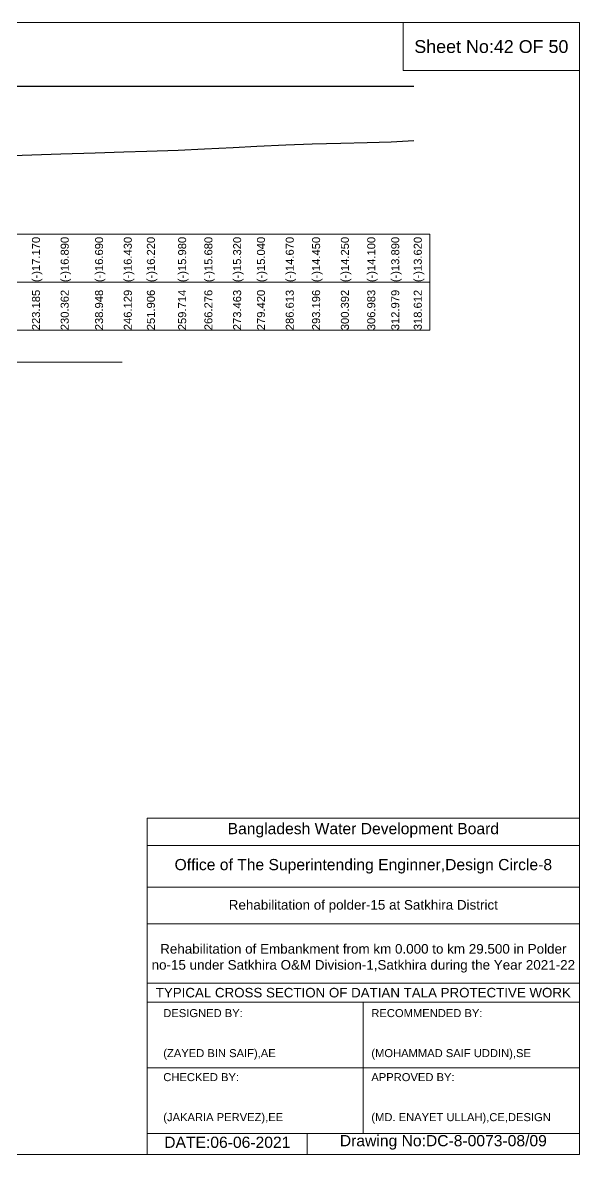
# Model space of a CAD drawing. Header units: inches. Extents: x 89000 to 845000, y -7071 to 31.
# Drawn here: x 721521 to 725000, y -7071 to 0 of the extents above; entities that cross this region are included whole.
import ezdxf

# ---------------------------------------------------------------- set-up
doc = ezdxf.new("R2010")
doc.units = ezdxf.units.IN
doc.header["$LTSCALE"] = 7
doc.header["$MEASUREMENT"] = 0
for name, color, linetype, lineweight in [('Cross section Data Border', 7, 'Continuous', 9), ('Cross Section Labels', 7, 'Continuous', 9), ('Existing_Bed_Level for Xsection', 7, 'Continuous', 25), ('Long Section Labels', 7, 'Continuous', 9)]:
    doc.layers.add(name, color=color, linetype=linetype, lineweight=lineweight)
doc.styles.get("Standard").update_dxf_attribs({"font": 'arial.ttf'})

msp = doc.modelspace()

# ---------------------------------------------------------------- linework, layer by layer
at = {"layer": 'Cross section Data Border'}
msp.add_lwpolyline([(715100, -1321.75), (724065.30658, -1321.75), (724065.30658, -1921.75), (715100, -1921.75)], close=True, dxfattribs=at)
msp.add_lwpolyline([(715100, -1621.75), (724065.30658, -1621.75)], dxfattribs=at)
at = {"layer": 'Cross Section Labels'}
for points in [[(715000, 0), (725000, 0), (725000, -7071), (715000, -7071)], [(723900, 0), (725000, 0), (725000, -300), (723900, -300)]]:
    msp.add_lwpolyline(points, close=True, dxfattribs=at)
for points in [[(717822.65329, -2121.75), (719982.65329, -2121.75), (722142.65329, -2121.75)], [(722300, -7071), (722300, -4971), (725000, -4971)], [(722300, -5141), (725000, -5141)], [(722300, -5401), (725000, -5401)], [(722300, -5631), (725000, -5631)], [(722300, -6001), (725000, -6001)], [(722300, -6121), (725000, -6121)], [(723650, -6121), (723650, -6941)], [(722300, -6531), (725000, -6531)], [(722300, -6941), (725000, -6941)], [(723300, -6941), (723300, -7071)]]:
    msp.add_lwpolyline(points, dxfattribs=at)
at = {"layer": 'Existing_Bed_Level for Xsection'}
for points in [[(716000, -396.75), (723965.30658, -396.75)], [(721400.25117, -831.5), (721579.62614, -826), (721759.05748, -819), (721973.70227, -814), (722153.22143, -807.5), (722297.64151, -802.25), (722492.86169, -796.25), (722656.9001, -788.75), (722836.58058, -779.75), (722985.49932, -772.75), (723165.31338, -763.5), (723329.90667, -758), (723509.79673, -753), (723674.57574, -749.25), (723824.4795, -744), (723965.30658, -737.25)]]:
    msp.add_lwpolyline(points, dxfattribs=at)

# ---------------------------------------------------------------- texts
at = {"layer": 'Cross Section Labels', "attachment_point": 5}
for s, insert, char_height in [('Sheet No:42 OF 50', (724450, -150), 80), ('Bangladesh Water Development Board', (723650, -5046), 70), ('Office of The Superintending Enginner,Design Circle-8', (723650, -5271), 70)]:
    msp.add_mtext(s, dxfattribs=dict(at, insert=insert, char_height=char_height))
at = {"layer": 'Cross Section Labels'}
for s, insert, char_height, width, attachment_point in [('Rehabilitation of polder-15 at Satkhira District', (723650, -5521), 60, 2800, 5), ('Rehabilitation of Embankment from km 0.000 to km 29.500 in Polder no-15 under Satkhira O&M Division-1,Satkhira during the Year 2021-22', (723650, -5846), 60, 2700, 5), ('TYPICAL CROSS SECTION OF DATIAN TALA PROTECTIVE WORK', (723650, -6061), 59.5765532, 2800, 5), ('DESIGNED BY:^J^J^J(ZAYED BIN SAIF),AE', (722400, -6321), 50, 1400, 4), ('RECOMMENDED BY:^J^J^J(MOHAMMAD SAIF UDDIN),SE', (723700, -6321), 50, 1400, 4), ('CHECKED BY:^J^J^J(JAKARIA PERVEZ),EE', (722400, -6721), 50, 1400, 4), ('APPROVED BY:^J^J^J(MD. ENAYET ULLAH),CE,DESIGN', (723700, -6721), 50, 1400, 4), ('DATE:06-06-2021', (722800, -6996), 70, 1400, 5), ('Drawing No:DC-8-0073-08/09', (724150, -6996), 70, 2200, 5)]:
    msp.add_mtext(s, dxfattribs=dict(at, insert=insert, char_height=char_height, width=width, attachment_point=attachment_point))
at = {"layer": 'Long Section Labels', "char_height": 50, "attachment_point": 1, "rotation": 90}
for s, insert in [('(-)17.170', (721579.62614, -1621.75)), ('(-)16.890', (721759.05748, -1621.75)), ('(-)16.690', (721973.70227, -1621.75)), ('(-)16.430', (722153.22143, -1621.75)), ('(-)16.220', (722297.64151, -1621.75)), ('(-)15.980', (722492.86169, -1621.75)), ('(-)15.680', (722656.9001, -1621.75)), ('(-)15.320', (722836.58058, -1621.75)), ('(-)15.040', (722985.49932, -1621.75)), ('(-)14.670', (723165.31338, -1621.75)), ('(-)14.450', (723329.90667, -1621.75)), ('(-)14.250', (723509.79673, -1621.75)), ('(-)14.100', (723674.57574, -1621.75)), ('(-)13.890', (723824.4795, -1621.75)), ('(-)13.620', (723965.30658, -1621.75)), ('223.185', (721579.62614, -1921.75)), ('230.362', (721759.05748, -1921.75)), ('238.948', (721973.70227, -1921.75)), ('246.129', (722153.22143, -1921.75)), ('251.906', (722297.64151, -1921.75)), ('259.714', (722492.86169, -1921.75)), ('266.276', (722656.9001, -1921.75)), ('273.463', (722836.58058, -1921.75)), ('279.420', (722985.49932, -1921.75)), ('286.613', (723165.31338, -1921.75)), ('293.196', (723329.90667, -1921.75)), ('300.392', (723509.79673, -1921.75)), ('306.983', (723674.57574, -1921.75)), ('312.979', (723824.4795, -1921.75)), ('318.612', (723965.30658, -1921.75))]:
    msp.add_mtext(s, dxfattribs=dict(at, insert=insert))

doc.saveas('drawing.dxf')
